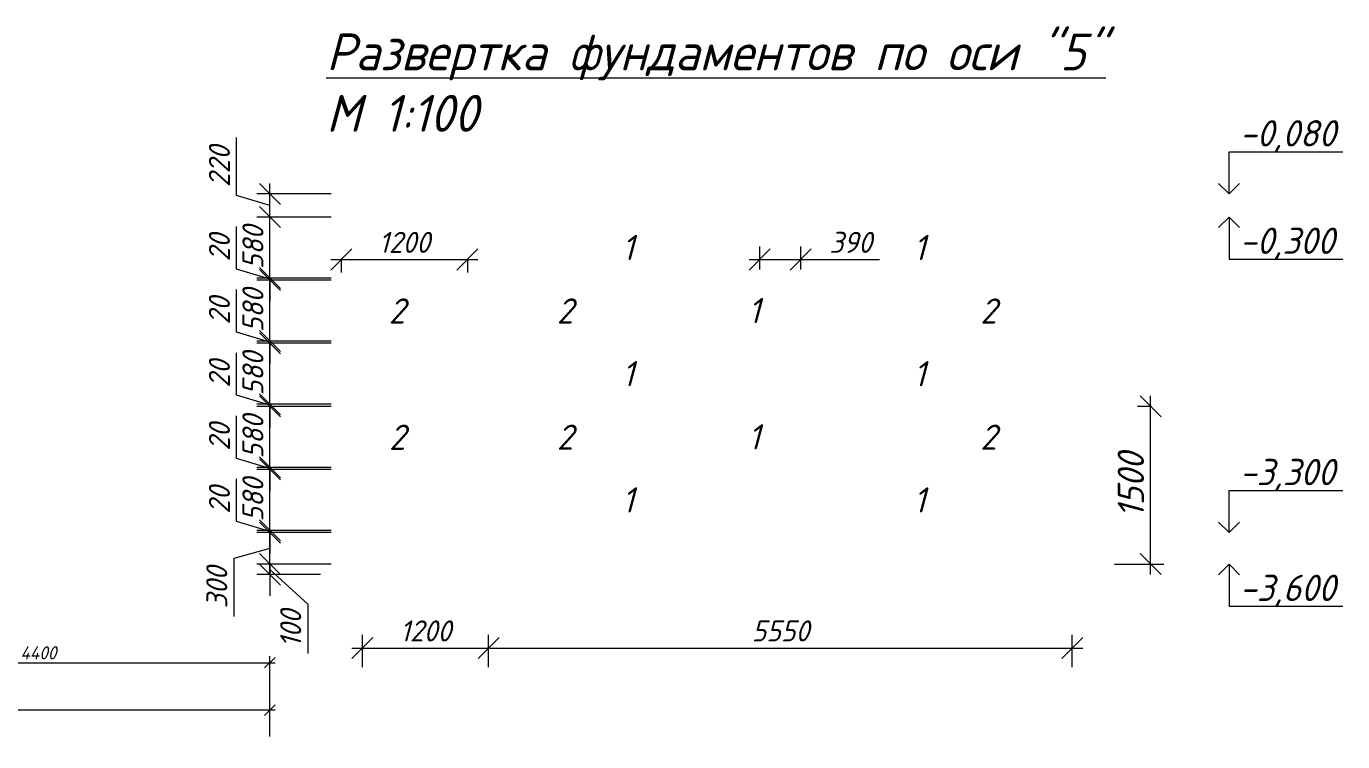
# Model space of a CAD drawing. Header units: millimetres. Extents: x 339888 to 1025294, y -263818 to -40540.
# Drawn here: x 1000181 to 1012698, y -226879 to -220078 of the extents above; entities that cross this region are included whole.
import ezdxf
from ezdxf import colors
from ezdxf.entities.mleader import LeaderData, LeaderLine
from ezdxf.math import Vec2, Vec3

# ---------------------------------------------------------------- set-up
doc = ezdxf.new("R2010")
doc.units = ezdxf.units.MM
doc.layers.get('0').update_dxf_attribs({"lineweight": 15})
for name, color, linetype, lineweight in [('0 @ 100', 7, 'Continuous', 15), ('Размеры', 250, 'Continuous', 18), ('Размеры @ 50', 250, 'Continuous', 18)]:
    doc.layers.add(name, color=color, linetype=linetype, lineweight=lineweight)
doc.styles.add('ГОСТ 2', font='GOST_Common Italic.ttf', dxfattribs={"height": 2})
doc.styles.add('ГОСТ 2.5', font='GOST_Common Italic.ttf', dxfattribs={"height": 2.5})
doc.styles.add('ГОСТ 3', font='GOST_Common Italic.ttf', dxfattribs={"height": 3})
doc.dimstyles.new('ГОСТ_2.5К', dxfattribs={"dimtxt": 2.5, "dimasz": 2, "dimexe": 1.25, "dimexo": 1, "dimtad": 1, "dimdec": 0, "dimtxsty": 'ГОСТ 2.5', "dimblk": 'OBLIQUE', "dimcen": -2, "dimdle": 1, "dimclrd": 251, "dimclre": 251, "dimclrt": 251, "dimadec": 1, "dimazin": 0, "dimtfac": 1, "dimtdec": 0, "dimtmove": 0, "dimatfit": 3, "dimfxl": 1, "dimlwd": 15, "dimlwe": 15, "dimarcsym": 1})
doc.dimstyles.new('ГОСТ_2К', dxfattribs={"dimtxt": 2, "dimasz": 2, "dimexe": 1.25, "dimexo": 1, "dimtad": 1, "dimdec": 0, "dimtxsty": 'ГОСТ 2', "dimblk": 'OBLIQUE', "dimcen": -2.5, "dimdle": 1, "dimclrd": 251, "dimclre": 251, "dimclrt": 256, "dimadec": 1, "dimazin": 0, "dimtfac": 1, "dimtdec": 0, "dimtmove": 0, "dimatfit": 3, "dimfxl": 1, "dimlwd": 15, "dimlwe": 15, "dimarcsym": 1})

# ---------------------------------------------------------------- blocks, each defined once
blk = doc.blocks.new('_Oblique')
at = {"color": 0, "linetype": 'ByBlock', "lineweight": -2}
blk.add_line((-0.5, -0.5), (0.5, 0.5), dxfattribs=at)
blk = doc.blocks.new('*D82')
at = {"layer": 'Defpoints', "color": 0, "lineweight": 15, "transparency": 16777216}
for p in [(1002496, -226128), (998096, -226879), (1002496, -226879)]:
    blk.add_point(p, dxfattribs=at)
at = {"layer": 'Размеры', "color": 251, "lineweight": 15, "transparency": 16777216}
for p, q in [((998046, -226128), (1002546, -226128)), ((998096, -226829), (998096, -226066)), ((1002496, -226829), (1002496, -226066))]:
    blk.add_line(p, q, dxfattribs=at)
at = {"layer": 'Размеры', "color": 251, "lineweight": 15, "transparency": 16777216, "xscale": 100, "yscale": 100, "zscale": 100, "rotation": 180}
blk.add_blockref('_Oblique', (998096, -226128), dxfattribs=at)
at = {"layer": 'Размеры', "color": 251, "lineweight": 15, "transparency": 16777216, "xscale": 100, "yscale": 100, "zscale": 100}
blk.add_blockref('_Oblique', (1002496, -226128), dxfattribs=at)
at = {"layer": 'Размеры', "color": 251, "transparency": 16777216, "insert": (1000296, -226034), "char_height": 125, "attachment_point": 5, "style": 'ГОСТ 2.5'}
blk.add_mtext('4400', dxfattribs=at)
blk = doc.blocks.new('*D83')
at = {"layer": 'Defpoints', "color": 0, "lineweight": 15, "transparency": 16777216}
for p in [(986096, -226579), (986096, -226879), (1002496, -226879)]:
    blk.add_point(p, dxfattribs=at)
at = {"layer": 'Размеры', "color": 251, "lineweight": 15, "transparency": 16777216}
for p, q in [((986096, -226829), (986096, -226516)), ((1002496, -226829), (1002496, -226516)), ((1002546, -226579), (986046, -226579))]:
    blk.add_line(p, q, dxfattribs=at)
at = {"layer": 'Размеры', "color": 251, "lineweight": 15, "transparency": 16777216, "xscale": 100, "yscale": 100, "zscale": 100, "rotation": 180}
blk.add_blockref('_Oblique', (986096, -226579), dxfattribs=at)
at = {"layer": 'Размеры', "color": 251, "lineweight": 15, "transparency": 16777216, "xscale": 100, "yscale": 100, "zscale": 100}
blk.add_blockref('_Oblique', (1002496, -226579), dxfattribs=at)
at = {"layer": 'Размеры', "color": 251, "transparency": 16777216, "insert": (994296, -226485), "char_height": 125, "attachment_point": 5, "style": 'ГОСТ 2.5'}
blk.add_mtext('16400', dxfattribs=at)
blk = doc.blocks.new('_Open90')
at = {"color": 0, "linetype": 'ByBlock', "lineweight": -2}
for p, q in [((0, 0), (-1, 0)), ((-0.5, 0.5), (0, 0)), ((0, 0), (-0.5, -0.5))]:
    blk.add_line(p, q, dxfattribs=at)
blk = doc.blocks.new('*D278')
at = {"color": 251, "lineweight": 15, "transparency": 16777216}
for p, q in [((1002498, -225291), (1002498, -224791)), ((1003079, -224891), (1002373, -224891)), ((1002498, -225041), (1002154, -225138)), ((1002154, -225138), (1002154, -225688)), ((1003079, -225191), (1002373, -225191))]:
    blk.add_line(p, q, dxfattribs=at)
at = {"layer": 'Defpoints', "color": 0, "lineweight": 15, "transparency": 16777216}
for p in [(1002498, -224891), (1003179, -224891), (1003179, -225191)]:
    blk.add_point(p, dxfattribs=at)
at = {"color": 251, "lineweight": 15, "transparency": 16777216, "xscale": 200, "yscale": 200, "zscale": 200}
for p, rotation in [((1002498, -224891), 90), ((1002498, -225191), 270)]:
    blk.add_blockref('_Oblique', p, dxfattribs=dict(at, rotation=rotation))
at = {"transparency": 16777216, "insert": (1001992, -225413), "char_height": 200, "attachment_point": 5, "rotation": 90, "style": 'ГОСТ 2'}
blk.add_mtext('300', dxfattribs=at)
blk = doc.blocks.new('*D279')
at = {"color": 251, "lineweight": 15, "transparency": 16777216}
for p, q in [((1002179, -224786), (1002179, -224381)), ((1002498, -224871), (1002498, -224671)), ((1002498, -224881), (1002179, -224786)), ((1003079, -224871), (1002373, -224871)), ((1003079, -224891), (1002373, -224891)), ((1002498, -224891), (1002498, -224871)), ((1002498, -224891), (1002498, -224871)), ((1002498, -224891), (1002498, -225091))]:
    blk.add_line(p, q, dxfattribs=at)
at = {"layer": 'Defpoints', "color": 0, "lineweight": 15, "transparency": 16777216}
for p in [(1002498, -224871), (1003179, -224871), (1003179, -224891)]:
    blk.add_point(p, dxfattribs=at)
at = {"color": 251, "lineweight": 15, "transparency": 16777216, "xscale": 200, "yscale": 200, "zscale": 200}
for p, rotation in [((1002498, -224871), 270), ((1002498, -224891), 90)]:
    blk.add_blockref('_Oblique', p, dxfattribs=dict(at, rotation=rotation))
at = {"transparency": 16777216, "insert": (1002017, -224583), "char_height": 200, "attachment_point": 5, "rotation": 90, "style": 'ГОСТ 2'}
blk.add_mtext('20', dxfattribs=at)
blk = doc.blocks.new('*D280')
at = {"color": 251, "lineweight": 15, "transparency": 16777216}
for p, q in [((1003079, -224291), (1002373, -224291)), ((1002498, -224971), (1002498, -224191)), ((1003079, -224871), (1002373, -224871))]:
    blk.add_line(p, q, dxfattribs=at)
at = {"layer": 'Defpoints', "color": 0, "lineweight": 15, "transparency": 16777216}
for p in [(1002498, -224291), (1003179, -224291), (1003179, -224871)]:
    blk.add_point(p, dxfattribs=at)
at = {"color": 251, "lineweight": 15, "transparency": 16777216, "xscale": 200, "yscale": 200, "zscale": 200}
for p, rotation in [((1002498, -224291), 90), ((1002498, -224871), 270)]:
    blk.add_blockref('_Oblique', p, dxfattribs=dict(at, rotation=rotation))
at = {"transparency": 16777216, "insert": (1002336, -224581), "char_height": 200, "attachment_point": 5, "rotation": 90, "style": 'ГОСТ 2'}
blk.add_mtext('580', dxfattribs=at)
blk = doc.blocks.new('*D281')
at = {"color": 251, "lineweight": 15, "transparency": 16777216}
for p, q in [((1002179, -224186), (1002179, -223781)), ((1002498, -224271), (1002498, -224071)), ((1002498, -224281), (1002179, -224186)), ((1003079, -224271), (1002373, -224271)), ((1003079, -224291), (1002373, -224291)), ((1002498, -224291), (1002498, -224271)), ((1002498, -224291), (1002498, -224271)), ((1002498, -224291), (1002498, -224491))]:
    blk.add_line(p, q, dxfattribs=at)
at = {"layer": 'Defpoints', "color": 0, "lineweight": 15, "transparency": 16777216}
for p in [(1002498, -224271), (1003179, -224271), (1003179, -224291)]:
    blk.add_point(p, dxfattribs=at)
at = {"color": 251, "lineweight": 15, "transparency": 16777216, "xscale": 200, "yscale": 200, "zscale": 200}
for p, rotation in [((1002498, -224271), 270), ((1002498, -224291), 90)]:
    blk.add_blockref('_Oblique', p, dxfattribs=dict(at, rotation=rotation))
at = {"transparency": 16777216, "insert": (1002017, -223983), "char_height": 200, "attachment_point": 5, "rotation": 90, "style": 'ГОСТ 2'}
blk.add_mtext('20', dxfattribs=at)
blk = doc.blocks.new('*D282')
at = {"color": 251, "lineweight": 15, "transparency": 16777216}
for p, q in [((1002498, -224371), (1002498, -223591)), ((1003079, -223691), (1002373, -223691)), ((1003079, -224271), (1002373, -224271))]:
    blk.add_line(p, q, dxfattribs=at)
at = {"layer": 'Defpoints', "color": 0, "lineweight": 15, "transparency": 16777216}
for p in [(1002498, -223691), (1003179, -223691), (1003179, -224271)]:
    blk.add_point(p, dxfattribs=at)
at = {"color": 251, "lineweight": 15, "transparency": 16777216, "xscale": 200, "yscale": 200, "zscale": 200}
for p, rotation in [((1002498, -223691), 90), ((1002498, -224271), 270)]:
    blk.add_blockref('_Oblique', p, dxfattribs=dict(at, rotation=rotation))
at = {"transparency": 16777216, "insert": (1002336, -223981), "char_height": 200, "attachment_point": 5, "rotation": 90, "style": 'ГОСТ 2'}
blk.add_mtext('580', dxfattribs=at)
blk = doc.blocks.new('*D283')
at = {"color": 251, "lineweight": 15, "transparency": 16777216}
for p, q in [((1002179, -223586), (1002179, -223181)), ((1002498, -223671), (1002498, -223471)), ((1002498, -223681), (1002179, -223586)), ((1003079, -223671), (1002373, -223671)), ((1002498, -223691), (1002498, -223671)), ((1002498, -223691), (1002498, -223671)), ((1003079, -223691), (1002373, -223691)), ((1002498, -223691), (1002498, -223891))]:
    blk.add_line(p, q, dxfattribs=at)
at = {"layer": 'Defpoints', "color": 0, "lineweight": 15, "transparency": 16777216}
for p in [(1002498, -223671), (1003179, -223671), (1003179, -223691)]:
    blk.add_point(p, dxfattribs=at)
at = {"color": 251, "lineweight": 15, "transparency": 16777216, "xscale": 200, "yscale": 200, "zscale": 200}
for p, rotation in [((1002498, -223671), 270), ((1002498, -223691), 90)]:
    blk.add_blockref('_Oblique', p, dxfattribs=dict(at, rotation=rotation))
at = {"transparency": 16777216, "insert": (1002017, -223383), "char_height": 200, "attachment_point": 5, "rotation": 90, "style": 'ГОСТ 2'}
blk.add_mtext('20', dxfattribs=at)
blk = doc.blocks.new('*D284')
at = {"color": 251, "lineweight": 15, "transparency": 16777216}
for p, q in [((1002498, -223771), (1002498, -222991)), ((1003079, -223091), (1002373, -223091)), ((1003079, -223671), (1002373, -223671))]:
    blk.add_line(p, q, dxfattribs=at)
at = {"layer": 'Defpoints', "color": 0, "lineweight": 15, "transparency": 16777216}
for p in [(1002498, -223091), (1003179, -223091), (1003179, -223671)]:
    blk.add_point(p, dxfattribs=at)
at = {"color": 251, "lineweight": 15, "transparency": 16777216, "xscale": 200, "yscale": 200, "zscale": 200}
for p, rotation in [((1002498, -223091), 90), ((1002498, -223671), 270)]:
    blk.add_blockref('_Oblique', p, dxfattribs=dict(at, rotation=rotation))
at = {"transparency": 16777216, "insert": (1002336, -223381), "char_height": 200, "attachment_point": 5, "rotation": 90, "style": 'ГОСТ 2'}
blk.add_mtext('580', dxfattribs=at)
blk = doc.blocks.new('*D285')
at = {"color": 251, "lineweight": 15, "transparency": 16777216}
for p, q in [((1002179, -222986), (1002179, -222581)), ((1002498, -223071), (1002498, -222871)), ((1002498, -223081), (1002179, -222986)), ((1003079, -223071), (1002373, -223071)), ((1003079, -223091), (1002373, -223091)), ((1002498, -223091), (1002498, -223071)), ((1002498, -223091), (1002498, -223071)), ((1002498, -223091), (1002498, -223291))]:
    blk.add_line(p, q, dxfattribs=at)
at = {"layer": 'Defpoints', "color": 0, "lineweight": 15, "transparency": 16777216}
for p in [(1002498, -223071), (1003179, -223071), (1003179, -223091)]:
    blk.add_point(p, dxfattribs=at)
at = {"color": 251, "lineweight": 15, "transparency": 16777216, "xscale": 200, "yscale": 200, "zscale": 200}
for p, rotation in [((1002498, -223071), 270), ((1002498, -223091), 90)]:
    blk.add_blockref('_Oblique', p, dxfattribs=dict(at, rotation=rotation))
at = {"transparency": 16777216, "insert": (1002017, -222783), "char_height": 200, "attachment_point": 5, "rotation": 90, "style": 'ГОСТ 2'}
blk.add_mtext('20', dxfattribs=at)
blk = doc.blocks.new('*D286')
at = {"color": 251, "lineweight": 15, "transparency": 16777216}
for p, q in [((1002498, -223171), (1002498, -222391)), ((1003079, -222491), (1002373, -222491)), ((1003079, -223071), (1002373, -223071))]:
    blk.add_line(p, q, dxfattribs=at)
at = {"layer": 'Defpoints', "color": 0, "lineweight": 15, "transparency": 16777216}
for p in [(1002498, -222491), (1003179, -222491), (1003179, -223071)]:
    blk.add_point(p, dxfattribs=at)
at = {"color": 251, "lineweight": 15, "transparency": 16777216, "xscale": 200, "yscale": 200, "zscale": 200}
for p, rotation in [((1002498, -222491), 90), ((1002498, -223071), 270)]:
    blk.add_blockref('_Oblique', p, dxfattribs=dict(at, rotation=rotation))
at = {"transparency": 16777216, "insert": (1002336, -222781), "char_height": 200, "attachment_point": 5, "rotation": 90, "style": 'ГОСТ 2'}
blk.add_mtext('580', dxfattribs=at)
blk = doc.blocks.new('*D287')
at = {"color": 251, "lineweight": 15, "transparency": 16777216}
for p, q in [((1002179, -222386), (1002179, -221981)), ((1002498, -222471), (1002498, -222271)), ((1002498, -222481), (1002179, -222386)), ((1003079, -222471), (1002373, -222471)), ((1003079, -222491), (1002373, -222491)), ((1002498, -222491), (1002498, -222471)), ((1002498, -222491), (1002498, -222471)), ((1002498, -222491), (1002498, -222691))]:
    blk.add_line(p, q, dxfattribs=at)
at = {"layer": 'Defpoints', "color": 0, "lineweight": 15, "transparency": 16777216}
for p in [(1002498, -222471), (1003179, -222471), (1003179, -222491)]:
    blk.add_point(p, dxfattribs=at)
at = {"color": 251, "lineweight": 15, "transparency": 16777216, "xscale": 200, "yscale": 200, "zscale": 200}
for p, rotation in [((1002498, -222471), 270), ((1002498, -222491), 90)]:
    blk.add_blockref('_Oblique', p, dxfattribs=dict(at, rotation=rotation))
at = {"transparency": 16777216, "insert": (1002017, -222183), "char_height": 200, "attachment_point": 5, "rotation": 90, "style": 'ГОСТ 2'}
blk.add_mtext('20', dxfattribs=at)
blk = doc.blocks.new('*D288')
at = {"color": 251, "lineweight": 15, "transparency": 16777216}
for p, q in [((1002498, -222571), (1002498, -221791)), ((1003079, -221891), (1002373, -221891)), ((1003079, -222471), (1002373, -222471))]:
    blk.add_line(p, q, dxfattribs=at)
at = {"layer": 'Defpoints', "color": 0, "lineweight": 15, "transparency": 16777216}
for p in [(1002498, -221891), (1003179, -221891), (1003179, -222471)]:
    blk.add_point(p, dxfattribs=at)
at = {"color": 251, "lineweight": 15, "transparency": 16777216, "xscale": 200, "yscale": 200, "zscale": 200}
for p, rotation in [((1002498, -221891), 90), ((1002498, -222471), 270)]:
    blk.add_blockref('_Oblique', p, dxfattribs=dict(at, rotation=rotation))
at = {"transparency": 16777216, "insert": (1002336, -222181), "char_height": 200, "attachment_point": 5, "rotation": 90, "style": 'ГОСТ 2'}
blk.add_mtext('580', dxfattribs=at)
blk = doc.blocks.new('*D289')
at = {"color": 251, "lineweight": 15, "transparency": 16777216}
for p, q in [((1002179, -221686), (1002179, -221136)), ((1003079, -221671), (1002373, -221671)), ((1002498, -221991), (1002498, -221571)), ((1002498, -221781), (1002179, -221686)), ((1003079, -221891), (1002373, -221891))]:
    blk.add_line(p, q, dxfattribs=at)
at = {"layer": 'Defpoints', "color": 0, "lineweight": 15, "transparency": 16777216}
for p in [(1002498, -221671), (1003179, -221671), (1003179, -221891)]:
    blk.add_point(p, dxfattribs=at)
at = {"color": 251, "lineweight": 15, "transparency": 16777216, "xscale": 200, "yscale": 200, "zscale": 200}
for p, rotation in [((1002498, -221671), 90), ((1002498, -221891), 270)]:
    blk.add_blockref('_Oblique', p, dxfattribs=dict(at, rotation=rotation))
at = {"transparency": 16777216, "insert": (1002017, -221411), "char_height": 200, "attachment_point": 5, "rotation": 90, "style": 'ГОСТ 2'}
blk.add_mtext('220', dxfattribs=at)
blk = doc.blocks.new('*D290')
at = {"color": 251, "lineweight": 15, "transparency": 16777216}
for p, q in [((1002498, -225191), (1002498, -224991)), ((1002979, -225191), (1002373, -225191)), ((1002979, -225291), (1002373, -225291)), ((1002498, -225191), (1002498, -225291)), ((1002498, -225191), (1002498, -225291)), ((1002498, -225241), (1002857, -225570)), ((1002498, -225291), (1002498, -225491)), ((1002857, -225570), (1002857, -226041))]:
    blk.add_line(p, q, dxfattribs=at)
at = {"layer": 'Defpoints', "color": 0, "lineweight": 15, "transparency": 16777216}
for p in [(1002498, -225291), (1003079, -225191), (1003079, -225291)]:
    blk.add_point(p, dxfattribs=at)
at = {"color": 251, "lineweight": 15, "transparency": 16777216, "xscale": 200, "yscale": 200, "zscale": 200}
for p, rotation in [((1002498, -225191), 270), ((1002498, -225291), 90)]:
    blk.add_blockref('_Oblique', p, dxfattribs=dict(at, rotation=rotation))
at = {"transparency": 16777216, "insert": (1002695, -225805), "char_height": 200, "attachment_point": 5, "rotation": 90, "style": 'ГОСТ 2'}
blk.add_mtext('100', dxfattribs=at)
blk = doc.blocks.new('*D291')
at = {"color": 251, "lineweight": 15, "transparency": 16777216}
for p, q in [((1003377, -226172), (1003377, -225864)), ((1004577, -226172), (1004577, -225864)), ((1003277, -225989), (1004677, -225989))]:
    blk.add_line(p, q, dxfattribs=at)
at = {"layer": 'Defpoints', "color": 0, "lineweight": 15, "transparency": 16777216}
for p in [(1004577, -225989), (1003377, -226272), (1004577, -226272)]:
    blk.add_point(p, dxfattribs=at)
at = {"color": 251, "lineweight": 15, "transparency": 16777216, "xscale": 200, "yscale": 200, "zscale": 200, "rotation": 180}
blk.add_blockref('_Oblique', (1003377, -225989), dxfattribs=at)
at = {"color": 251, "lineweight": 15, "transparency": 16777216, "xscale": 200, "yscale": 200, "zscale": 200}
blk.add_blockref('_Oblique', (1004577, -225989), dxfattribs=at)
at = {"transparency": 16777216, "insert": (1003977, -225826), "char_height": 200, "attachment_point": 5, "style": 'ГОСТ 2'}
blk.add_mtext('1200', dxfattribs=at)
blk = doc.blocks.new('*D292')
at = {"color": 251, "lineweight": 15, "transparency": 16777216}
for p, q in [((1004577, -226172), (1004577, -225864)), ((1010127, -226172), (1010127, -225864)), ((1004477, -225989), (1010227, -225989))]:
    blk.add_line(p, q, dxfattribs=at)
at = {"layer": 'Defpoints', "color": 0, "lineweight": 15, "transparency": 16777216}
for p in [(1010127, -225989), (1004577, -226272), (1010127, -226272)]:
    blk.add_point(p, dxfattribs=at)
at = {"color": 251, "lineweight": 15, "transparency": 16777216, "xscale": 200, "yscale": 200, "zscale": 200, "rotation": 180}
blk.add_blockref('_Oblique', (1004577, -225989), dxfattribs=at)
at = {"color": 251, "lineweight": 15, "transparency": 16777216, "xscale": 200, "yscale": 200, "zscale": 200}
blk.add_blockref('_Oblique', (1010127, -225989), dxfattribs=at)
at = {"transparency": 16777216, "insert": (1007352, -225826), "char_height": 200, "attachment_point": 5, "style": 'ГОСТ 2'}
blk.add_mtext('5550', dxfattribs=at)
blk = doc.blocks.new('*D293')
at = {"color": 251, "lineweight": 15, "transparency": 16777216}
for p, q in [((1010871, -225291), (1010871, -223591)), ((1010881, -223691), (1010746, -223691)), ((1010527, -225191), (1010996, -225191))]:
    blk.add_line(p, q, dxfattribs=at)
at = {"layer": 'Defpoints', "color": 0, "lineweight": 15, "transparency": 16777216}
for p in [(1010871, -223691), (1010981, -223691), (1010427, -225191)]:
    blk.add_point(p, dxfattribs=at)
at = {"color": 251, "lineweight": 15, "transparency": 16777216, "xscale": 200, "yscale": 200, "zscale": 200}
for p, rotation in [((1010871, -223691), 90), ((1010871, -225191), 270)]:
    blk.add_blockref('_Oblique', p, dxfattribs=dict(at, rotation=rotation))
at = {"color": 251, "transparency": 16777216, "insert": (1010684, -224441), "char_height": 250, "attachment_point": 5, "rotation": 90, "style": 'ГОСТ 2.5'}
blk.add_mtext('1500', dxfattribs=at)
blk = doc.blocks.new('*D294')
at = {"color": 251, "lineweight": 15, "transparency": 16777216}
for p, q in [((1007155, -222391), (1007155, -222170)), ((1007545, -222391), (1007545, -222170)), ((1007055, -222295), (1007545, -222295)), ((1007545, -222295), (1008295, -222295))]:
    blk.add_line(p, q, dxfattribs=at)
at = {"layer": 'Defpoints', "color": 0, "lineweight": 15, "transparency": 16777216}
for p in [(1007545, -222295), (1007155, -222491), (1007545, -222491)]:
    blk.add_point(p, dxfattribs=at)
at = {"color": 251, "lineweight": 15, "transparency": 16777216, "xscale": 200, "yscale": 200, "zscale": 200, "rotation": 180}
blk.add_blockref('_Oblique', (1007155, -222295), dxfattribs=at)
at = {"color": 251, "lineweight": 15, "transparency": 16777216, "xscale": 200, "yscale": 200, "zscale": 200}
blk.add_blockref('_Oblique', (1007545, -222295), dxfattribs=at)
at = {"transparency": 16777216, "insert": (1008020, -222132), "char_height": 200, "attachment_point": 5, "style": 'ГОСТ 2'}
blk.add_mtext('390', dxfattribs=at)
blk = doc.blocks.new('*D295')
at = {"color": 251, "lineweight": 15, "transparency": 16777216}
for p, q in [((1003076, -222295), (1004475, -222295)), ((1003176, -222290), (1003176, -222420)), ((1004375, -222290), (1004375, -222420))]:
    blk.add_line(p, q, dxfattribs=at)
at = {"layer": 'Defpoints', "color": 0, "lineweight": 15, "transparency": 16777216}
for p in [(1003176, -222190), (1004375, -222190), (1004375, -222295)]:
    blk.add_point(p, dxfattribs=at)
at = {"color": 251, "lineweight": 15, "transparency": 16777216, "xscale": 200, "yscale": 200, "zscale": 200, "rotation": 180}
blk.add_blockref('_Oblique', (1003176, -222295), dxfattribs=at)
at = {"color": 251, "lineweight": 15, "transparency": 16777216, "xscale": 200, "yscale": 200, "zscale": 200}
blk.add_blockref('_Oblique', (1004375, -222295), dxfattribs=at)
at = {"transparency": 16777216, "insert": (1003776, -222132), "char_height": 200, "attachment_point": 5, "style": 'ГОСТ 2'}
blk.add_mtext('1200', dxfattribs=at)

msp = doc.modelspace()

# ---------------------------------------------------------------- texts
at = {"layer": '0 @ 100', "style": 'ГОСТ 3'}
for s, p in [('1', (1005845.3955, -222300.74722)), ('1', (1008617.01181, -222300.74722)), ('2', (1003626.82599, -222904.38269)), ('2', (1005225.42893, -222904.38269)), ('1', (1007044.25383, -222900.74722)), ('2', (1009251.78935, -222904.38269)), ('1', (1005845.39551, -223500.74722)), ('1', (1008617.01182, -223500.74722)), ('2', (1003630.0594, -224104.58033)), ('2', (1005225.42893, -224104.38269)), ('1', (1007044.25382, -224100.74722)), ('2', (1009251.78933, -224104.38269)), ('1', (1005845.39551, -224700.74722)), ('1', (1008617.01181, -224700.74722))]:
    msp.add_text(s, height=240, dxfattribs=at).set_placement(p)
at = {"layer": '0 @ 100', "insert": (1002926.99238, -220146.57262), "char_height": 350, "attachment_point": 1, "style": 'ГОСТ 3'}
msp.add_mtext_dynamic_manual_height_columns('\\pi106.08;{\\LРазвертка фундаментов по оси "5"\\P\\pi3335.6;}М 1:100', width=8078.4071459, gutter_width=1500, heights=[0], dxfattribs=at)

# ---------------------------------------------------------------- dimensions: what is measured, and where the dimension line sits
at = {"layer": '0 @ 100'}
for base, p1, p2, dimstyle, override, picture, middle in [((1002498.07833, -221671.16782), (1003178.95351, -221891.16782), (1003178.95351, -221671.16782), 'ГОСТ_2К', {"dimscale": 100, "dimtix": 0, "dimtofl": 1, "dimtmove": 1, "dimatfit": 3}, '*D289', (1002016.82833, -221623.04282)), ((1002498.07833, -222471.16782), (1003178.95351, -222491.16782), (1003178.95351, -222471.16782), 'ГОСТ_2К', {"dimscale": 100, "dimtix": 0, "dimtofl": 1, "dimtmove": 1, "dimatfit": 3}, '*D287', (1002016.82833, -222323.04282)), ((1002498.07833, -223071.16782), (1003178.95351, -223091.16782), (1003178.95351, -223071.16782), 'ГОСТ_2К', {"dimscale": 100, "dimtix": 0, "dimtofl": 1, "dimtmove": 1, "dimatfit": 3}, '*D285', (1002016.82833, -222923.04282)), ((1002498.07833, -223671.16782), (1003178.95351, -223691.16782), (1003178.95351, -223671.16782), 'ГОСТ_2К', {"dimscale": 100, "dimtix": 0, "dimtofl": 1, "dimtmove": 1, "dimatfit": 3}, '*D283', (1002016.82833, -223523.04282)), ((1010871.36788, -223691.16624), (1010427.33641, -225191.16782), (1010981.1418, -223691.16624), 'ГОСТ_2.5К', {"dimscale": 100, "dimtix": 0, "dimtofl": 1, "dimtmove": 0, "dimatfit": 3}, '*D293', (1010683.86788, -224441.16703)), ((1002498.07833, -224271.16782), (1003178.95351, -224291.16782), (1003178.95351, -224271.16782), 'ГОСТ_2К', {"dimscale": 100, "dimtix": 0, "dimtofl": 1, "dimtmove": 1, "dimatfit": 3}, '*D281', (1002016.82833, -224123.04282)), ((1002498.07833, -224871.16782), (1003178.95351, -224891.16782), (1003178.95351, -224871.16782), 'ГОСТ_2К', {"dimscale": 100, "dimtix": 0, "dimtofl": 1, "dimtmove": 1, "dimatfit": 3}, '*D279', (1002016.82833, -224723.04282))]:
    dim = msp.add_linear_dim(base=base, p1=p1, p2=p2, angle=90, dimstyle=dimstyle, override=override, dxfattribs=at)
    dim.commit()
    dim.dimension.update_dxf_attribs({"geometry": picture, "text_midpoint": middle})
for base, p1, p2, picture, middle in [((1002498.07833, -221891.16782), (1003178.95351, -222471.16782), (1003178.95351, -221891.16782), '*D288', (1002498.07833, -222181.16782)), ((1002498.07833, -222491.16782), (1003178.95351, -223071.16782), (1003178.95351, -222491.16782), '*D286', (1002498.07833, -222781.16782)), ((1002498.07833, -223091.16782), (1003178.95351, -223671.16782), (1003178.95351, -223091.16782), '*D284', (1002498.07833, -223381.16782)), ((1002498.07833, -223691.16782), (1003178.95351, -224271.16782), (1003178.95351, -223691.16782), '*D282', (1002498.07833, -223981.16782)), ((1002498.07833, -224291.16782), (1003178.95351, -224871.16782), (1003178.95351, -224291.16782), '*D280', (1002498.07833, -224581.16782)), ((1002498.07833, -224891.16782), (1003178.95351, -225191.16782), (1003178.95351, -224891.16782), '*D278', (1002154.32833, -225200.30234)), ((1002498.07833, -225291.16782), (1003078.95351, -225191.16782), (1003078.95351, -225291.16782), '*D290', (1002857.03264, -225632.31691))]:
    dim = msp.add_linear_dim(base=base, p1=p1, p2=p2, angle=90, dimstyle='ГОСТ_2К', override={"dimscale": 100, "dimtix": 0, "dimtofl": 1, "dimtmove": 1, "dimatfit": 3}, dxfattribs=at)
    dim.commit()
    dim.dimension.update_dxf_attribs({"geometry": picture, "text_midpoint": middle, "dimtype": 160})
for base, p1, p2, override, picture, middle in [((1004375.33641, -222294.63323), (1003175.72011, -222189.85356), (1004375.33641, -222189.85356), {"dimscale": 100, "dimtix": 0, "dimtofl": 1, "dimtmove": 0, "dimatfit": 3}, '*D295', (1003775.52826, -222132.13323)), ((1007545.08103, -222294.63323), (1007155.46472, -222490.97018), (1007545.08103, -222490.97018), {"dimscale": 100, "dimtix": 0, "dimtofl": 1, "dimtmove": 0, "dimatfit": 3}, '*D294', (1008020.00527, -222132.13323)), ((1004577.33641, -225988.55368), (1003377.33641, -226272.32164), (1004577.33641, -226272.32164), {"dimscale": 100, "dimtix": 0, "dimtofl": 1, "dimtmove": 0, "dimatfit": 3}, '*D291', (1003977.33641, -225826.05368)), ((1010127.33641, -225988.55368), (1004577.33641, -226272.32164), (1010127.33641, -226272.32164), {"dimscale": 100, "dimtix": 0, "dimtofl": 1, "dimtmove": 1, "dimatfit": 3}, '*D292', (1007352.33641, -225826.05368))]:
    dim = msp.add_linear_dim(base=base, p1=p1, p2=p2, dimstyle='ГОСТ_2К', override=override, dxfattribs=at)
    dim.commit()
    dim.dimension.update_dxf_attribs({"geometry": picture, "text_midpoint": middle})
at = {"layer": 'Размеры @ 50'}
for base, p1, p2, picture, middle in [((1002496.36905, -226128.07225), (998096.36905, -226878.70816), (1002496.36905, -226878.70816), '*D82', (1000296.36905, -226034.32225)), ((986096.36905, -226578.97899), (1002496.36905, -226878.70816), (986096.36905, -226878.70816), '*D83', (994296.36905, -226485.22899))]:
    dim = msp.add_linear_dim(base=base, p1=p1, p2=p2, dimstyle='ГОСТ_2.5К', override={"dimscale": 50, "dimtix": 0, "dimtofl": 1, "dimtmove": 1, "dimatfit": 3}, dxfattribs=at)
    dim.commit()
    dim.dimension.update_dxf_attribs({"geometry": picture, "text_midpoint": middle})

# ---------------------------------------------------------------- leaders
at = {"layer": '0 @ 100', "lineweight": 18}
ml = msp.add_multileader_mtext('Standard', dxfattribs=at)
ml.set_content('-0,080', color=256, style='ГОСТ 3')
ml.set_leader_properties(color=256, linetype='ByLayer', lineweight=15)
ml.set_arrow_properties(name='OPEN90')
ml.build(insert=Vec2(0, 0))
ml.multileader.update_dxf_attribs({"text_left_attachment_type": 6, "text_right_attachment_type": 6, "dogleg_length": 0, "arrow_head_size": 200, "scale": 100})
ctx = ml.context
ctx.base_point, ctx.scale, ctx.char_height, ctx.arrow_head_size, ctx.landing_gap_size, ctx.plane_origin = Vec3(1011618.09378, -221270.60731), 100, 250, 200, 100, Vec3(1004019.71088, -221671.16782)
ctx.left_attachment, ctx.right_attachment = 6, 6
notes = []
notes.append((ctx, [(0, (1, 1, 0), (1011618.09378, -221270.60731), (1, 0), 0, [(0, [(1011618.09378, -221671.16455)], 0, [])])]))
ctx.mtext.insert, ctx.mtext.flow_direction = Vec3(1011718.09378, -220970.60731), 5
ml = msp.add_multileader_mtext('Standard', dxfattribs=at)
ml.set_content('-0,300', color=256, style='ГОСТ 3')
ml.set_leader_properties(color=256, linetype='ByLayer', lineweight=15)
ml.set_arrow_properties(name='OPEN90')
ml.build(insert=Vec2(0, 0))
ml.multileader.update_dxf_attribs({"text_left_attachment_type": 6, "text_right_attachment_type": 6, "dogleg_length": 0, "arrow_head_size": 200, "scale": 100})
ctx = ml.context
ctx.base_point, ctx.scale, ctx.char_height, ctx.arrow_head_size, ctx.landing_gap_size, ctx.plane_origin = Vec3(1011618.09378, -222291.72179), 100, 250, 200, 100, Vec3(1004019.71088, -221891.16782)
ctx.left_attachment, ctx.right_attachment = 6, 6
notes.append((ctx, [(0, (1, 1, 0), (1011618.09378, -222291.72179), (1, 0), 0, [(0, [(1011618.09378, -221891.16455)], 0, [])])]))
ctx.mtext.insert, ctx.mtext.flow_direction = Vec3(1011718.09378, -221991.72179), 5
ml = msp.add_multileader_mtext('Standard', dxfattribs=at)
ml.set_content('-3,300', color=256, style='ГОСТ 3')
ml.set_leader_properties(color=256, linetype='ByLayer', lineweight=15)
ml.set_arrow_properties(name='OPEN90')
ml.build(insert=Vec2(0, 0))
ml.multileader.update_dxf_attribs({"text_left_attachment_type": 6, "text_right_attachment_type": 6, "dogleg_length": 0, "arrow_head_size": 200, "scale": 100})
ctx = ml.context
ctx.base_point, ctx.scale, ctx.char_height, ctx.arrow_head_size, ctx.landing_gap_size, ctx.plane_origin = Vec3(1011618.09378, -224490.60731), 100, 250, 200, 100, Vec3(1004019.71088, -224891.16782)
ctx.left_attachment, ctx.right_attachment = 6, 6
notes.append((ctx, [(0, (1, 1, 0), (1011618.09378, -224490.60731), (1, 0), 0, [(0, [(1011618.09378, -224891.16455)], 0, [])])]))
ctx.mtext.insert, ctx.mtext.flow_direction = Vec3(1011718.09378, -224190.60731), 5
ml = msp.add_multileader_mtext('Standard', dxfattribs=at)
ml.set_content('-3,600', color=256, style='ГОСТ 3')
ml.set_leader_properties(color=256, linetype='ByLayer', lineweight=15)
ml.set_arrow_properties(name='OPEN90')
ml.build(insert=Vec2(0, 0))
ml.multileader.update_dxf_attribs({"text_left_attachment_type": 6, "text_right_attachment_type": 6, "dogleg_length": 0, "arrow_head_size": 200, "scale": 100})
ctx = ml.context
ctx.base_point, ctx.scale, ctx.char_height, ctx.arrow_head_size, ctx.landing_gap_size, ctx.plane_origin = Vec3(1011618.09378, -225591.72179), 100, 250, 200, 100, Vec3(1004019.71088, -225191.16782)
ctx.left_attachment, ctx.right_attachment = 6, 6
notes.append((ctx, [(0, (1, 1, 0), (1011618.09378, -225591.72179), (1, 0), 0, [(0, [(1011618.09378, -225191.16455)], 0, [])])]))
ctx.mtext.insert, ctx.mtext.flow_direction = Vec3(1011718.09378, -225291.72179), 5
for ctx, leaders in notes:
    for number, flags, end, landing, length, lines in leaders:
        leader = LeaderData()
        leader.index, (leader.has_last_leader_line, leader.has_dogleg_vector, leader.attachment_direction) = number, flags
        leader.last_leader_point, leader.dogleg_vector, leader.dogleg_length = Vec3(end), Vec3(landing), length
        for number, points, colour, breaks in lines:
            line = LeaderLine()
            line.index, line.vertices, line.color, line.breaks = number, Vec3.list(points), colors.encode_raw_color(colour), breaks
            leader.lines.append(line)
        ctx.leaders.append(leader)

doc.saveas('drawing.dxf')
